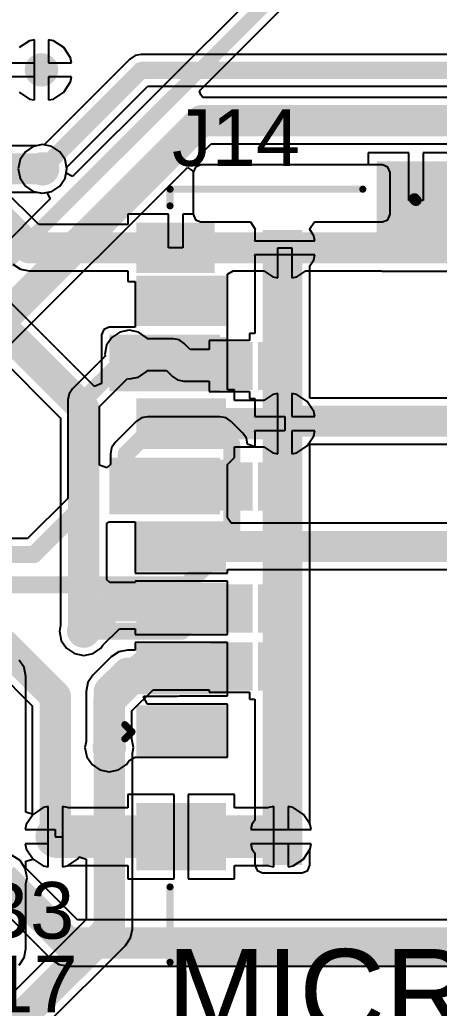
# Model space of a CAD drawing. Header units: millimetres. Extents: x -0.26 to 4.68, y -0.29 to 2.93.
# Drawn here: x 3.864 to 4.159, y 0.491 to 1.188 of the extents above; entities that cross this region are included whole.
import ezdxf

# ---------------------------------------------------------------- set-up
doc = ezdxf.new("R2010")
doc.units = ezdxf.units.MM
doc.header["$MEASUREMENT"] = 0
for name, color, linetype in [('BottomLayer', 5, 'Continuous'), ('BottomPaste', 16, 'Continuous'), ('BottomSolder', 6, 'Continuous'), ('TopLayer', 1, 'Continuous'), ('TopOverlay', 2, 'Continuous'), ('TopPaste', 8, 'Continuous'), ('TopSolder', 216, 'Continuous'), ('ViaHoleLayer', 16, 'Continuous')]:
    doc.layers.add(name, color=color, linetype=linetype)
doc.styles.add('Arial', font='', dxfattribs={"height": 0.2})
doc.styles.get('Arial').set_extended_font_data('Arial')

# ---------------------------------------------------------------- blocks, each defined once
blk = doc.blocks.new('DM3BT_DSF_PEJS_102')
at = {"layer": 'TopLayer'}
for points in [[(-0.20669, 0.32087), (-0.16732, 0.32087), (-0.16732, 0.26575), (-0.20669, 0.26575)], [(-0.12598, 0.26575), (-0.12598, 0.32087), (-0.09843, 0.32087), (-0.09843, 0.26575)], [(-0.08268, 0.26575), (-0.08268, 0.32087), (-0.05512, 0.32087), (-0.05512, 0.26575)], [(-0.03937, 0.26575), (-0.03937, 0.32087), (-0.01181, 0.32087), (-0.01181, 0.26575)], [(0.00394, 0.26575), (0.00394, 0.32087), (0.0315, 0.32087), (0.0315, 0.26575)], [(0.04724, 0.26575), (0.04724, 0.32087), (0.0748, 0.32087), (0.0748, 0.26575)], [(0.09055, 0.26575), (0.09055, 0.32087), (0.11811, 0.32087), (0.11811, 0.26575)], [(0.13386, 0.26575), (0.13386, 0.32087), (0.16142, 0.32087), (0.16142, 0.26575)], [(0.17717, 0.26575), (0.17717, 0.32087), (0.20472, 0.32087), (0.20472, 0.26575)], [(0.21457, 0.27362), (0.21457, 0.32087), (0.24213, 0.32087), (0.24213, 0.27362)], [(0.23819, 0.15157), (0.28543, 0.15157), (0.28543, 0.10433), (0.23819, 0.10433)], [(0.23819, -0.10039), (0.28543, -0.10039), (0.28543, -0.13189), (0.23819, -0.13189)], [(0.23819, -0.19488), (0.28543, -0.19488), (0.28543, -0.32087), (0.23819, -0.32087)], [(-0.29134, -0.25984), (-0.23228, -0.25984), (-0.23228, -0.33465), (-0.29134, -0.33465)]]:
    blk.add_hatch(color=1, dxfattribs=at).paths.add_polyline_path(points)
at = {"layer": 'TopPaste'}
for points in [[(-0.20669, 0.32087), (-0.16732, 0.32087), (-0.16732, 0.26575), (-0.20669, 0.26575)], [(-0.12598, 0.26575), (-0.12598, 0.32087), (-0.09843, 0.32087), (-0.09843, 0.26575)], [(-0.08268, 0.26575), (-0.08268, 0.32087), (-0.05512, 0.32087), (-0.05512, 0.26575)], [(-0.03937, 0.26575), (-0.03937, 0.32087), (-0.01181, 0.32087), (-0.01181, 0.26575)], [(0.00394, 0.26575), (0.00394, 0.32087), (0.0315, 0.32087), (0.0315, 0.26575)], [(0.04724, 0.26575), (0.04724, 0.32087), (0.0748, 0.32087), (0.0748, 0.26575)], [(0.09055, 0.26575), (0.09055, 0.32087), (0.11811, 0.32087), (0.11811, 0.26575)], [(0.13386, 0.26575), (0.13386, 0.32087), (0.16142, 0.32087), (0.16142, 0.26575)], [(0.17717, 0.26575), (0.17717, 0.32087), (0.20472, 0.32087), (0.20472, 0.26575)], [(0.21457, 0.27362), (0.21457, 0.32087), (0.24213, 0.32087), (0.24213, 0.27362)], [(0.23819, 0.15157), (0.28543, 0.15157), (0.28543, 0.10433), (0.23819, 0.10433)], [(0.23819, -0.10039), (0.28543, -0.10039), (0.28543, -0.13189), (0.23819, -0.13189)], [(0.23819, -0.19488), (0.28543, -0.19488), (0.28543, -0.32087), (0.23819, -0.32087)]]:
    blk.add_hatch(color=8, dxfattribs=at).paths.add_polyline_path(points)
at = {"layer": 'TopSolder'}
for points in [[(-0.21069, 0.32487), (-0.16332, 0.32487), (-0.16332, 0.26175), (-0.21069, 0.26175)], [(-0.12998, 0.26175), (-0.12998, 0.32487), (-0.09443, 0.32487), (-0.09443, 0.26175)], [(-0.08668, 0.26175), (-0.08668, 0.32487), (-0.05112, 0.32487), (-0.05112, 0.26175)], [(-0.04337, 0.26175), (-0.04337, 0.32487), (-0.00781, 0.32487), (-0.00781, 0.26175)], [(-0.00006, 0.26175), (-0.00006, 0.32487), (0.0355, 0.32487), (0.0355, 0.26175)], [(0.04324, 0.26175), (0.04324, 0.32487), (0.0788, 0.32487), (0.0788, 0.26175)], [(0.08655, 0.26175), (0.08655, 0.32487), (0.12211, 0.32487), (0.12211, 0.26175)], [(0.12986, 0.26175), (0.12986, 0.32487), (0.16542, 0.32487), (0.16542, 0.26175)], [(0.17317, 0.26175), (0.17317, 0.32487), (0.20872, 0.32487), (0.20872, 0.26175)], [(0.21057, 0.26962), (0.21057, 0.32487), (0.24613, 0.32487), (0.24613, 0.26962)], [(0.23419, 0.15557), (0.28943, 0.15557), (0.28943, 0.10033), (0.23419, 0.10033)], [(0.23419, -0.09639), (0.28943, -0.09639), (0.28943, -0.13589), (0.23419, -0.13589)], [(0.23419, -0.19088), (0.28943, -0.19088), (0.28943, -0.32487), (0.23419, -0.32487)], [(-0.29134, -0.25984), (-0.23228, -0.25984), (-0.23228, -0.33465), (-0.29134, -0.33465)]]:
    blk.add_hatch(color=216, dxfattribs=at).paths.add_polyline_path(points)
at = {"layer": 'TopLayer'}
for p, q in [((-0.29134, -0.33465), (-0.29134, -0.25984)), ((-0.29134, -0.25984), (-0.23228, -0.25984)), ((-0.23228, -0.25984), (-0.23228, -0.30906)), ((-0.23228, -0.30906), (-0.22638, -0.31496)), ((-0.22638, -0.31496), (-0.2126, -0.31496)), ((-0.2126, -0.31496), (-0.2126, -0.33465)), ((-0.2126, -0.33465), (-0.29134, -0.33465))]:
    blk.add_line(p, q, dxfattribs=at)
at = {"layer": 'TopOverlay', "const_width": 0.005}
for points in [[(-0.118, 0.333), (-0.108, 0.333)], [(-0.118, 0.333), (-0.113, 0.328)], [(-0.108, 0.333), (-0.113, 0.328)], [(-0.27559, 0.30118), (-0.27559, -0.24409)], [(-0.27559, 0.30118), (-0.22244, 0.30118)], [(0.25787, 0.30118), (0.26969, 0.30118)], [(0.26969, 0.30118), (0.26969, 0.16535)], [(0.26969, 0.09055), (0.26969, -0.08661)], [(0.26969, -0.14567), (0.26969, -0.18307)], [(-0.20079, -0.33071), (0.22638, -0.33071)]]:
    blk.add_lwpolyline(points, dxfattribs=at)
at = {"layer": 'TopOverlay', "const_width": 0.0025}
for points in [[(-0.11925, 0.333, 1), (-0.11675, 0.333, 1)], [(-0.11925, 0.333, 1), (-0.11675, 0.333, 1)], [(-0.10925, 0.333, 1), (-0.10675, 0.333, 1)], [(-0.10925, 0.333, 1), (-0.10675, 0.333, 1)], [(-0.11425, 0.328, 1), (-0.11175, 0.328, 1)], [(-0.11425, 0.328, 1), (-0.11175, 0.328, 1)], [(-0.27684, 0.30118, 1), (-0.27434, 0.30118, 1)], [(-0.27684, 0.30118, 1), (-0.27434, 0.30118, 1)], [(-0.22369, 0.30118, 1), (-0.22119, 0.30118, 1)], [(0.25662, 0.30118, 1), (0.25912, 0.30118, 1)], [(0.26844, 0.30118, 1), (0.27094, 0.30118, 1)], [(0.26844, 0.30118, 1), (0.27094, 0.30118, 1)], [(0.26844, 0.16535, 1), (0.27094, 0.16535, 1)], [(0.26844, 0.09055, 1), (0.27094, 0.09055, 1)], [(0.26844, -0.08661, 1), (0.27094, -0.08661, 1)], [(0.26844, -0.14567, 1), (0.27094, -0.14567, 1)], [(0.26844, -0.18307, 1), (0.27094, -0.18307, 1)], [(-0.27684, -0.24409, 1), (-0.27434, -0.24409, 1)], [(-0.20204, -0.33071, 1), (-0.19954, -0.33071, 1)], [(0.22513, -0.33071, 1), (0.22763, -0.33071, 1)]]:
    blk.add_lwpolyline(points, format="xyb", close=True, dxfattribs=at)
blk = doc.blocks.new('DFN1006_2L__B_123')
at = {"layer": 'BottomLayer'}
for points in [[(-0.02756, 0.01299), (-0.00591, 0.01299), (-0.00591, -0.01299), (-0.02756, -0.01299)], [(0.00591, 0.01299), (0.02756, 0.01299), (0.02756, -0.01299), (0.00591, -0.01299)]]:
    blk.add_hatch(color=5, dxfattribs=at).paths.add_polyline_path(points)
at = {"layer": 'BottomPaste'}
for points in [[(-0.02756, 0.01299), (-0.00591, 0.01299), (-0.00591, -0.01299), (-0.02756, -0.01299)], [(0.00591, 0.01299), (0.02756, 0.01299), (0.02756, -0.01299), (0.00591, -0.01299)]]:
    blk.add_hatch(color=16, dxfattribs=at).paths.add_polyline_path(points)
at = {"layer": 'BottomSolder'}
for points in [[(-0.03156, 0.01699), (-0.00191, 0.01699), (-0.00191, -0.01699), (-0.03156, -0.01699)], [(0.00191, 0.01699), (0.03156, 0.01699), (0.03156, -0.01699), (0.00191, -0.01699)]]:
    blk.add_hatch(color=6, dxfattribs=at).paths.add_polyline_path(points)
blk = doc.blocks.new('DFN1006_2L__B_124')
at = {"layer": 'BottomLayer'}
for points in [[(-0.02756, 0.01299), (-0.00591, 0.01299), (-0.00591, -0.01299), (-0.02756, -0.01299)], [(0.00591, 0.01299), (0.02756, 0.01299), (0.02756, -0.01299), (0.00591, -0.01299)]]:
    blk.add_hatch(color=5, dxfattribs=at).paths.add_polyline_path(points)
at = {"layer": 'BottomPaste'}
for points in [[(-0.02756, 0.01299), (-0.00591, 0.01299), (-0.00591, -0.01299), (-0.02756, -0.01299)], [(0.00591, 0.01299), (0.02756, 0.01299), (0.02756, -0.01299), (0.00591, -0.01299)]]:
    blk.add_hatch(color=16, dxfattribs=at).paths.add_polyline_path(points)
at = {"layer": 'BottomSolder'}
for points in [[(-0.03156, 0.01699), (-0.00191, 0.01699), (-0.00191, -0.01699), (-0.03156, -0.01699)], [(0.00191, 0.01699), (0.03156, 0.01699), (0.03156, -0.01699), (0.00191, -0.01699)]]:
    blk.add_hatch(color=6, dxfattribs=at).paths.add_polyline_path(points)
blk = doc.blocks.new('DFN1006_2L__B_125')
at = {"layer": 'BottomLayer'}
for points in [[(-0.02756, 0.01299), (-0.00591, 0.01299), (-0.00591, -0.01299), (-0.02756, -0.01299)], [(0.00591, 0.01299), (0.02756, 0.01299), (0.02756, -0.01299), (0.00591, -0.01299)]]:
    blk.add_hatch(color=5, dxfattribs=at).paths.add_polyline_path(points)
at = {"layer": 'BottomPaste'}
for points in [[(-0.02756, 0.01299), (-0.00591, 0.01299), (-0.00591, -0.01299), (-0.02756, -0.01299)], [(0.00591, 0.01299), (0.02756, 0.01299), (0.02756, -0.01299), (0.00591, -0.01299)]]:
    blk.add_hatch(color=16, dxfattribs=at).paths.add_polyline_path(points)
at = {"layer": 'BottomSolder'}
for points in [[(-0.03156, 0.01699), (-0.00191, 0.01699), (-0.00191, -0.01699), (-0.03156, -0.01699)], [(0.00191, 0.01699), (0.03156, 0.01699), (0.03156, -0.01699), (0.00191, -0.01699)]]:
    blk.add_hatch(color=6, dxfattribs=at).paths.add_polyline_path(points)
blk = doc.blocks.new('DFN1006_2L__B_126')
at = {"layer": 'BottomLayer'}
for points in [[(-0.02756, 0.01299), (-0.00591, 0.01299), (-0.00591, -0.01299), (-0.02756, -0.01299)], [(0.00591, 0.01299), (0.02756, 0.01299), (0.02756, -0.01299), (0.00591, -0.01299)]]:
    blk.add_hatch(color=5, dxfattribs=at).paths.add_polyline_path(points)
at = {"layer": 'BottomPaste'}
for points in [[(-0.02756, 0.01299), (-0.00591, 0.01299), (-0.00591, -0.01299), (-0.02756, -0.01299)], [(0.00591, 0.01299), (0.02756, 0.01299), (0.02756, -0.01299), (0.00591, -0.01299)]]:
    blk.add_hatch(color=16, dxfattribs=at).paths.add_polyline_path(points)
at = {"layer": 'BottomSolder'}
for points in [[(-0.03156, 0.01699), (-0.00191, 0.01699), (-0.00191, -0.01699), (-0.03156, -0.01699)], [(0.00191, 0.01699), (0.03156, 0.01699), (0.03156, -0.01699), (0.00191, -0.01699)]]:
    blk.add_hatch(color=6, dxfattribs=at).paths.add_polyline_path(points)

msp = doc.modelspace()

# ---------------------------------------------------------------- hatches: boundary and pattern name
at = {"layer": 'BottomLayer'}
h = msp.add_hatch(color=5, dxfattribs=at)
edge = h.paths.add_edge_path()
edge.add_arc((3.87905, 1.15277), 0.01181, 0, 360)
h = msp.add_hatch(color=5, dxfattribs=at)
edge = h.paths.add_edge_path()
edge.add_arc((3.87982, 1.08295), 0.01181, 0, 360)
msp.add_hatch(color=5, dxfattribs=at).paths.add_polyline_path([(4.03482, 0.59195), (4.06282, 0.59195), (4.06282, 1.03995), (4.03482, 1.03995)])
h = msp.add_hatch(color=5, dxfattribs=at)
edge = h.paths.add_edge_path()
edge.add_arc((4.05049, 1.0273), 0.01181, 0, 360)
h = msp.add_hatch(color=5, dxfattribs=at)
edge = h.paths.add_edge_path()
edge.add_arc((3.94082, 0.95195), 0.01181, 0, 360)
h = msp.add_hatch(color=5, dxfattribs=at)
edge = h.paths.add_edge_path()
edge.add_arc((4.05049, 0.90328), 0.01181, 0, 360)
h = msp.add_hatch(color=5, dxfattribs=at)
edge = h.paths.add_edge_path()
edge.add_arc((3.93882, 0.86095), 0.01181, 0, 360)
h = msp.add_hatch(color=5, dxfattribs=at)
edge = h.paths.add_edge_path()
edge.add_arc((3.90882, 0.75695), 0.01181, 0, 360)
h = msp.add_hatch(color=5, dxfattribs=at)
edge = h.paths.add_edge_path()
edge.add_arc((3.92682, 0.67495), 0.01181, 0, 360)
h = msp.add_hatch(color=5, dxfattribs=at)
edge = h.paths.add_edge_path()
edge.add_arc((3.88882, 0.61194), 0.01181, 0, 360)
h = msp.add_hatch(color=5, dxfattribs=at)
edge = h.paths.add_edge_path()
edge.add_arc((4.04783, 0.61194), 0.01181, 0, 360)
at = {"layer": 'BottomSolder'}
h = msp.add_hatch(color=6, dxfattribs=at)
edge = h.paths.add_edge_path()
edge.add_arc((3.87905, 1.15277), 0.00591, 0, 360)
h = msp.add_hatch(color=6, dxfattribs=at)
edge = h.paths.add_edge_path()
edge.add_arc((3.87982, 1.08295), 0.00591, 0, 360)
h = msp.add_hatch(color=6, dxfattribs=at)
edge = h.paths.add_edge_path()
edge.add_arc((4.05049, 1.0273), 0.00591, 0, 360)
h = msp.add_hatch(color=6, dxfattribs=at)
edge = h.paths.add_edge_path()
edge.add_arc((3.94082, 0.95195), 0.00591, 0, 360)
h = msp.add_hatch(color=6, dxfattribs=at)
edge = h.paths.add_edge_path()
edge.add_arc((4.05049, 0.90328), 0.00591, 0, 360)
h = msp.add_hatch(color=6, dxfattribs=at)
edge = h.paths.add_edge_path()
edge.add_arc((3.93882, 0.86095), 0.00591, 0, 360)
h = msp.add_hatch(color=6, dxfattribs=at)
edge = h.paths.add_edge_path()
edge.add_arc((3.90882, 0.75695), 0.00591, 0, 360)
h = msp.add_hatch(color=6, dxfattribs=at)
edge = h.paths.add_edge_path()
edge.add_arc((3.92682, 0.67495), 0.00591, 0, 360)
h = msp.add_hatch(color=6, dxfattribs=at)
edge = h.paths.add_edge_path()
edge.add_arc((3.88882, 0.61194), 0.00591, 0, 360)
h = msp.add_hatch(color=6, dxfattribs=at)
edge = h.paths.add_edge_path()
edge.add_arc((4.04783, 0.61194), 0.00591, 0, 360)
at = {"layer": 'TopLayer'}
h = msp.add_hatch(color=1, dxfattribs=at)
edge = h.paths.add_edge_path()
edge.add_arc((3.87905, 1.15277), 0.01181, 0, 360)
h = msp.add_hatch(color=1, dxfattribs=at)
edge = h.paths.add_edge_path()
edge.add_arc((3.87982, 1.08295), 0.01181, 0, 360)
h = msp.add_hatch(color=1, dxfattribs=at)
edge = h.paths.add_edge_path()
edge.add_arc((4.05049, 1.0273), 0.01181, 0, 360)
for points in [[(4.11882, 1.0163), (4.16682, 1.0163), (4.16682, 1.04195), (4.11882, 1.04195)], [(3.92682, 0.92595), (4.00482, 0.92595), (4.00482, 0.96595), (3.92682, 0.96595)], [(3.92682, 0.83933), (4.00482, 0.83933), (4.00482, 0.87933), (3.92682, 0.87933)]]:
    msp.add_hatch(color=1, dxfattribs=at).paths.add_polyline_path(points)
h = msp.add_hatch(color=1, dxfattribs=at)
edge = h.paths.add_edge_path()
edge.add_arc((3.94082, 0.95195), 0.01181, 0, 360)
h = msp.add_hatch(color=1, dxfattribs=at)
edge = h.paths.add_edge_path()
edge.add_arc((4.05049, 0.90328), 0.01181, 0, 360)
h = msp.add_hatch(color=1, dxfattribs=at)
edge = h.paths.add_edge_path()
edge.add_arc((3.93882, 0.86095), 0.01181, 0, 360)
h = msp.add_hatch(color=1, dxfattribs=at)
edge = h.paths.add_edge_path()
edge.add_arc((3.90882, 0.75695), 0.01181, 0, 360)
h = msp.add_hatch(color=1, dxfattribs=at)
edge = h.paths.add_edge_path()
edge.add_arc((3.92682, 0.67495), 0.01181, 0, 360)
h = msp.add_hatch(color=1, dxfattribs=at)
edge = h.paths.add_edge_path()
edge.add_arc((3.88882, 0.61194), 0.01181, 0, 360)
h = msp.add_hatch(color=1, dxfattribs=at)
edge = h.paths.add_edge_path()
edge.add_arc((4.04783, 0.61194), 0.01181, 0, 360)
at = {"layer": 'TopSolder'}
h = msp.add_hatch(color=216, dxfattribs=at)
edge = h.paths.add_edge_path()
edge.add_arc((3.87905, 1.15277), 0.00591, 0, 360)
h = msp.add_hatch(color=216, dxfattribs=at)
edge = h.paths.add_edge_path()
edge.add_arc((3.87982, 1.08295), 0.00591, 0, 360)
h = msp.add_hatch(color=216, dxfattribs=at)
edge = h.paths.add_edge_path()
edge.add_arc((4.05049, 1.0273), 0.00591, 0, 360)
h = msp.add_hatch(color=216, dxfattribs=at)
edge = h.paths.add_edge_path()
edge.add_arc((3.94082, 0.95195), 0.00591, 0, 360)
h = msp.add_hatch(color=216, dxfattribs=at)
edge = h.paths.add_edge_path()
edge.add_arc((4.05049, 0.90328), 0.00591, 0, 360)
h = msp.add_hatch(color=216, dxfattribs=at)
edge = h.paths.add_edge_path()
edge.add_arc((3.93882, 0.86095), 0.00591, 0, 360)
h = msp.add_hatch(color=216, dxfattribs=at)
edge = h.paths.add_edge_path()
edge.add_arc((3.90882, 0.75695), 0.00591, 0, 360)
h = msp.add_hatch(color=216, dxfattribs=at)
edge = h.paths.add_edge_path()
edge.add_arc((3.92682, 0.67495), 0.00591, 0, 360)
h = msp.add_hatch(color=216, dxfattribs=at)
edge = h.paths.add_edge_path()
edge.add_arc((3.88882, 0.61194), 0.00591, 0, 360)
h = msp.add_hatch(color=216, dxfattribs=at)
edge = h.paths.add_edge_path()
edge.add_arc((4.04783, 0.61194), 0.00591, 0, 360)
at = {"layer": 'ViaHoleLayer'}
h = msp.add_hatch(color=16, dxfattribs=at)
edge = h.paths.add_edge_path()
edge.add_arc((3.87905, 1.15277), 0.00591, 0, 360)
h = msp.add_hatch(color=16, dxfattribs=at)
edge = h.paths.add_edge_path()
edge.add_arc((3.87982, 1.08295), 0.00591, 0, 360)
h = msp.add_hatch(color=16, dxfattribs=at)
edge = h.paths.add_edge_path()
edge.add_arc((4.05049, 1.0273), 0.00591, 0, 360)
h = msp.add_hatch(color=16, dxfattribs=at)
edge = h.paths.add_edge_path()
edge.add_arc((3.94082, 0.95195), 0.00591, 0, 360)
h = msp.add_hatch(color=16, dxfattribs=at)
edge = h.paths.add_edge_path()
edge.add_arc((4.05049, 0.90328), 0.00591, 0, 360)
h = msp.add_hatch(color=16, dxfattribs=at)
edge = h.paths.add_edge_path()
edge.add_arc((3.93882, 0.86095), 0.00591, 0, 360)
h = msp.add_hatch(color=16, dxfattribs=at)
edge = h.paths.add_edge_path()
edge.add_arc((3.90882, 0.75695), 0.00591, 0, 360)
h = msp.add_hatch(color=16, dxfattribs=at)
edge = h.paths.add_edge_path()
edge.add_arc((3.92682, 0.67495), 0.00591, 0, 360)
h = msp.add_hatch(color=16, dxfattribs=at)
edge = h.paths.add_edge_path()
edge.add_arc((3.88882, 0.61194), 0.00591, 0, 360)
h = msp.add_hatch(color=16, dxfattribs=at)
edge = h.paths.add_edge_path()
edge.add_arc((4.04783, 0.61194), 0.00591, 0, 360)

# ---------------------------------------------------------------- linework, layer by layer
at = {"layer": 'BottomLayer'}
for p, q in [((4.55563, 1.73217), (3.90098, 1.07753)), ((3.99036, 1.13807), (4.5622, 1.70991)), ((3.87054, 1.17332), (3.86333, 1.1685)), ((3.87405, 1.17401), (3.87054, 1.17332)), ((3.87405, 1.15777), (3.87405, 1.17401)), ((3.88756, 1.17332), (3.88405, 1.17401)), ((3.88405, 1.17401), (3.88405, 1.15777)), ((3.89478, 1.1685), (3.88756, 1.17332)), ((3.8996, 1.16128), (3.89478, 1.1685)), ((3.85781, 1.15777), (3.87405, 1.15777)), ((3.88405, 1.15777), (3.9003, 1.15777)), ((3.9003, 1.15777), (3.8996, 1.16128)), ((3.87405, 1.14777), (3.85781, 1.14777)), ((3.87405, 1.13153), (3.87405, 1.14777)), ((3.9003, 1.14777), (3.88405, 1.14777)), ((3.88405, 1.14777), (3.88405, 1.13153)), ((3.89478, 1.13705), (3.8996, 1.14426)), ((3.8996, 1.14426), (3.9003, 1.14777)), ((3.86333, 1.13705), (3.87054, 1.13223)), ((3.88756, 1.13223), (3.89478, 1.13705)), ((3.99124, 1.13518), (3.99036, 1.13807)), ((3.87054, 1.13223), (3.87405, 1.13153)), ((3.88405, 1.13153), (3.88756, 1.13223)), ((3.99263, 1.13326), (3.99124, 1.13518)), ((4.30367, 1.13326), (3.99263, 1.13326)), ((3.87567, 1.09926), (3.42836, 1.09926)), ((3.87982, 1.10009), (3.87567, 1.09926)), ((3.88638, 1.09878), (3.87982, 1.10009)), ((3.89194, 1.09507), (3.88638, 1.09878)), ((3.89566, 1.08951), (3.89194, 1.09507)), ((3.98774, 1.0898), (3.99858, 1.10064)), ((3.99858, 1.10064), (4.30367, 1.10064)), ((3.89696, 1.08295), (3.89566, 1.08951)), ((3.99057, 1.08556), (3.98774, 1.0898)), ((3.85332, 0.95537), (3.98194, 1.084)), ((3.89637, 1.07999), (3.89696, 1.08295)), ((3.98194, 1.084), (3.98618, 1.08117)), ((3.98618, 1.08117), (3.98588, 1.08044)), ((3.9913, 1.08586), (3.99057, 1.08556)), ((4.11925, 1.08586), (3.9913, 1.08586)), ((4.12307, 1.08427), (4.11925, 1.08586)), ((4.12466, 1.08044), (4.12307, 1.08427)), ((3.90098, 1.07753), (3.89637, 1.07999)), ((3.98588, 1.08044), (3.98588, 1.05092)), ((4.12466, 1.05092), (4.12466, 1.08044)), ((3.38098, 1.06664), (3.87567, 1.06664)), ((3.87567, 1.06664), (3.87982, 1.06581)), ((3.88524, 1.06179), (3.8026, 0.97914)), ((3.87982, 1.06581), (3.88278, 1.0664)), ((3.88278, 1.0664), (3.88524, 1.06179)), ((3.98588, 1.05092), (3.98747, 1.04709)), ((3.98747, 1.04709), (3.9913, 1.04551)), ((4.11925, 1.04551), (4.12307, 1.04709)), ((4.12307, 1.04709), (4.12466, 1.05092)), ((3.9913, 1.04551), (4.0263, 1.04551)), ((4.0263, 1.04551), (4.02964, 1.04051)), ((4.02964, 1.04051), (4.02941, 1.03995)), ((4.02941, 1.03995), (4.02941, 1.03311)), ((4.068, 1.04051), (4.07134, 1.04551)), ((4.06818, 1.04008), (4.068, 1.04051)), ((4.07104, 1.03581), (4.06818, 1.04008)), ((4.07134, 1.04551), (4.11925, 1.04551)), ((4.02941, 1.03311), (4.02925, 1.0323)), ((4.02925, 1.0323), (4.07174, 1.0323)), ((4.07174, 1.0323), (4.07104, 1.03581)), ((4.07174, 1.0223), (4.02925, 1.0223)), ((4.02925, 1.0223), (4.02941, 1.02148)), ((4.02941, 1.02148), (4.02941, 0.96694)), ((4.06823, 1.01459), (4.07104, 1.01878)), ((4.07104, 1.01878), (4.07174, 1.0223)), ((4.06823, 0.92131), (4.06823, 1.01459)), ((3.94082, 0.96909), (3.93426, 0.96778)), ((3.94738, 0.96778), (3.94082, 0.96909)), ((3.9287, 0.96407), (3.92499, 0.95851)), ((3.93426, 0.96778), (3.9287, 0.96407)), ((3.95294, 0.96407), (3.94738, 0.96778)), ((3.95355, 0.96316), (3.95294, 0.96407)), ((3.97178, 0.96316), (3.95355, 0.96316)), ((3.97607, 0.96231), (3.97178, 0.96316)), ((3.97178, 0.96316), (3.97178, 0.96316)), ((3.97971, 0.95988), (3.97607, 0.96231)), ((4.02941, 0.96694), (4.02573, 0.96694)), ((4.02573, 0.96694), (4.02573, 0.96194)), ((3.92499, 0.95851), (3.92368, 0.95195)), ((3.98392, 0.95566), (3.97971, 0.95988)), ((3.99726, 0.95566), (3.98392, 0.95566)), ((4.02573, 0.96194), (3.99726, 0.96194)), ((3.99726, 0.96194), (3.99726, 0.95566)), ((3.92389, 0.95088), (3.90089, 0.92788)), ((3.92368, 0.95195), (3.92389, 0.95088)), ((3.92004, 0.9153), (3.93976, 0.93502)), ((3.93976, 0.93502), (3.94082, 0.93481)), ((3.94082, 0.93481), (3.94738, 0.93611)), ((3.94738, 0.93611), (3.95294, 0.93983)), ((3.95294, 0.93983), (3.95355, 0.94073)), ((3.95355, 0.94073), (3.96713, 0.94073)), ((3.96713, 0.94073), (3.97135, 0.93652)), ((3.97135, 0.93652), (3.97498, 0.93409)), ((3.90089, 0.92788), (3.89846, 0.92424)), ((3.97498, 0.93409), (3.97928, 0.93323)), ((3.97928, 0.93323), (3.97928, 0.93323)), ((3.97928, 0.93323), (3.99726, 0.93323)), ((3.99726, 0.93323), (3.99726, 0.92596)), ((3.89846, 0.92424), (3.89761, 0.91995)), ((3.99726, 0.92596), (4.02573, 0.92596)), ((4.02573, 0.92596), (4.02573, 0.92096)), ((4.02573, 0.92096), (4.02941, 0.92096)), ((4.02941, 0.92096), (4.02941, 0.9091)), ((4.39512, 0.92131), (4.06823, 0.92131)), ((3.89761, 0.91995), (3.89761, 0.91995)), ((3.89761, 0.91995), (3.89761, 0.85059)), ((3.92004, 0.87397), (3.92004, 0.9153)), ((3.94953, 0.90731), (3.94589, 0.90488)), ((3.95382, 0.90816), (3.94953, 0.90731)), ((4.00482, 0.90816), (3.95382, 0.90816)), ((3.95382, 0.90816), (3.95382, 0.90816)), ((4.00911, 0.90731), (4.00482, 0.90816)), ((4.00482, 0.90816), (4.00482, 0.90816)), ((4.01275, 0.90488), (4.00911, 0.90731)), ((4.02941, 0.9091), (4.02925, 0.90828)), ((4.02925, 0.90828), (4.05049, 0.90828)), ((4.05049, 0.90828), (4.05049, 0.89828)), ((3.94589, 0.90488), (3.93089, 0.88988)), ((4.02102, 0.89661), (4.01275, 0.90488)), ((4.02345, 0.89297), (4.02102, 0.89661)), ((4.02431, 0.88868), (4.02345, 0.89297)), ((4.05049, 0.89828), (4.02925, 0.89828)), ((4.02925, 0.89828), (4.02941, 0.89746)), ((4.02941, 0.89746), (4.02941, 0.88681)), ((3.92846, 0.88624), (3.92761, 0.88195)), ((3.93089, 0.88988), (3.92846, 0.88624)), ((4.02931, 0.8868), (4.02431, 0.88868)), ((4.02431, 0.88868), (4.02431, 0.88868)), ((4.02941, 0.88681), (4.02931, 0.8868)), ((4.06823, 0.62066), (4.06823, 0.88869)), ((4.06823, 0.88869), (4.40187, 0.88869)), ((3.92761, 0.88195), (3.92761, 0.88195)), ((3.92761, 0.88195), (3.92761, 0.87445)), ((3.92504, 0.87215), (3.92004, 0.87397)), ((3.92761, 0.87445), (3.92504, 0.87215)), ((3.89761, 0.85059), (3.86918, 0.82216)), ((3.86918, 0.82216), (3.79634, 0.82216)), ((3.83997, 0.73673), (3.87251, 0.70419)), ((3.94283, 0.70076), (3.95771, 0.71564)), ((3.95771, 0.71564), (3.99726, 0.71564)), ((3.99726, 0.71564), (3.99726, 0.71396)), ((3.99726, 0.71396), (4.02573, 0.71396)), ((4.02573, 0.71396), (4.02573, 0.70896)), ((3.87251, 0.70419), (3.87251, 0.62678)), ((4.02573, 0.70896), (4.02941, 0.70896)), ((4.02941, 0.70896), (4.02941, 0.62363)), ((3.94283, 0.68067), (3.94283, 0.70076)), ((3.94396, 0.67495), (3.94283, 0.68067)), ((3.94314, 0.67079), (3.94396, 0.67495)), ((3.94314, 0.54682), (3.94314, 0.67079)), ((3.87251, 0.62678), (3.86828, 0.62045)), ((4.02941, 0.62363), (4.02728, 0.62045)), ((4.06838, 0.62045), (4.06823, 0.62066)), ((3.86828, 0.62045), (3.86758, 0.61694)), ((3.86758, 0.61694), (3.88882, 0.61694)), ((3.88882, 0.61694), (3.88882, 0.61194)), ((4.02728, 0.62045), (4.02659, 0.61694)), ((4.02659, 0.61694), (4.06907, 0.61694)), ((4.06907, 0.61694), (4.06838, 0.62045)), ((3.88382, 0.60694), (3.86758, 0.60694)), ((3.86758, 0.60694), (3.86828, 0.60343)), ((3.88382, 0.5907), (3.88382, 0.60694)), ((3.88882, 0.61194), (3.89382, 0.61194)), ((3.89382, 0.61194), (3.89382, 0.5907)), ((4.06907, 0.60694), (4.02659, 0.60694)), ((4.02659, 0.60694), (4.02728, 0.60343)), ((4.06838, 0.60343), (4.06907, 0.60694)), ((3.86828, 0.60343), (3.8731, 0.59622)), ((4.02728, 0.60343), (4.02941, 0.60025)), ((4.02941, 0.60025), (4.02941, 0.59195)), ((4.06823, 0.60322), (4.06838, 0.60343)), ((4.06823, 0.59195), (4.06823, 0.60322)), ((3.86394, 0.59507), (3.85838, 0.59878)), ((3.86766, 0.58951), (3.86394, 0.59507)), ((3.8731, 0.59622), (3.88031, 0.5914)), ((3.89733, 0.5914), (3.90455, 0.59622)), ((3.90455, 0.59622), (3.90551, 0.59766)), ((3.90551, 0.59766), (3.91051, 0.59614)), ((3.91051, 0.59614), (3.91051, 0.55358)), ((3.86896, 0.58295), (3.86766, 0.58951)), ((3.88031, 0.5914), (3.88382, 0.5907)), ((3.89382, 0.5907), (3.89733, 0.5914)), ((4.02941, 0.59195), (4.031, 0.58812)), ((4.031, 0.58812), (4.03482, 0.58654)), ((4.03482, 0.58654), (4.06282, 0.58654)), ((4.06282, 0.58654), (4.06665, 0.58812)), ((4.06665, 0.58812), (4.06823, 0.59195)), ((3.86814, 0.57879), (3.86896, 0.58295)), ((3.86814, 0.53295), (3.86814, 0.57879)), ((3.91051, 0.55358), (3.80519, 0.44826)), ((3.94189, 0.54058), (3.94314, 0.54682)), ((3.93836, 0.53529), (3.94189, 0.54058)), ((3.86689, 0.52671), (3.86814, 0.53295)), ((3.88083, 0.47776), (3.93836, 0.53529)), ((3.86336, 0.52141), (3.86689, 0.52671))]:
    msp.add_line(p, q, dxfattribs=at)
for points, const_width in [([(3.80682, 0.96895), (4.56582, 1.72795)], 0.01), ([(3.837, 0.96213), (3.99182, 1.11695)], 0.022), ([(3.99182, 1.11695), (4.30782, 1.11695)], 0.022), ([(3.37682, 1.08295), (3.87982, 1.08295)], 0.022), ([(3.87982, 1.08295), (3.88057, 1.08295)], 0.022), ([(3.90882, 0.91995), (3.94082, 0.95195)], 0.012), ([(3.94082, 0.95195), (3.97178, 0.95195)], 0.012), ([(3.97178, 0.95195), (3.97928, 0.94445)], 0.012), ([(3.97928, 0.94445), (4.01259, 0.94445)], 0.012), ([(4.01259, 0.94445), (4.01309, 0.94395)], 0.012), ([(4.04655, 0.94213), (4.04655, 0.94395)], 0.022), ([(4.04655, 0.94213), (4.04673, 0.94196)], 0.022), ([(4.04673, 0.94196), (4.04855, 0.94196)], 0.022), ([(3.90882, 0.84595), (3.90882, 0.91995)], 0.012), ([(4.05049, 0.90367), (4.05182, 0.905)], 0.022), ([(4.05049, 0.90328), (4.05049, 0.90367)], 0.022), ([(4.05182, 0.905), (4.40187, 0.905)], 0.022), ([(3.93882, 0.88195), (3.95382, 0.89695)], 0.012), ([(3.95382, 0.89695), (4.00482, 0.89695)], 0.012), ([(4.00482, 0.89695), (4.01309, 0.88868)], 0.012), ([(4.01309, 0.85895), (4.01309, 0.88868)], 0.012), ([(3.93882, 0.86095), (3.93882, 0.88195)], 0.012), ([(4.01309, 0.82122), (4.01309, 0.85895)], 0.012), ([(3.87382, 0.81095), (3.90882, 0.84595)], 0.012), ([(3.98137, 0.7895), (4.01309, 0.82122)], 0.012), ([(3.73782, 0.81095), (3.87382, 0.81095)], 0.012), ([(3.71142, 0.7895), (3.98137, 0.7895)], 0.012), ([(3.97782, 0.75695), (3.99382, 0.77295)], 0.012), ([(3.99382, 0.77295), (4.01309, 0.77295)], 0.012), ([(3.84673, 0.75304), (3.88882, 0.71095)], 0.022), ([(3.90882, 0.75695), (3.97782, 0.75695)], 0.012), ([(3.92651, 0.70751), (3.95095, 0.73195)], 0.022), ([(3.95095, 0.73195), (4.01309, 0.73195)], 0.022), ([(3.88882, 0.61194), (3.88882, 0.71095)], 0.022), ([(3.92651, 0.67526), (3.92651, 0.70751)], 0.022), ([(3.92651, 0.67526), (3.92682, 0.67495)], 0.022), ([(3.92682, 0.54682), (3.92682, 0.67495)], 0.022), ([(3.81195, 0.43195), (3.92682, 0.54682)], 0.022)]:
    msp.add_lwpolyline(points, dxfattribs=dict(at, const_width=const_width))
for points, const_width in [([(3.98632, 1.11695, 1), (3.99732, 1.11695, 1)], 0.011), ([(3.98632, 1.11695, 1), (3.99732, 1.11695, 1)], 0.011), ([(3.87432, 1.08295, 1), (3.88532, 1.08295, 1)], 0.011), ([(3.87432, 1.08295, 1), (3.88532, 1.08295, 1)], 0.011), ([(3.87507, 1.08295, 1), (3.88607, 1.08295, 1)], 0.011), ([(3.93782, 0.95195, 1), (3.94382, 0.95195, 1)], 0.006), ([(3.93782, 0.95195, 1), (3.94382, 0.95195, 1)], 0.006), ([(3.96878, 0.95195, 1), (3.97478, 0.95195, 1)], 0.006), ([(3.96878, 0.95195, 1), (3.97478, 0.95195, 1)], 0.006), ([(3.97628, 0.94445, 1), (3.98228, 0.94445, 1)], 0.006), ([(3.97628, 0.94445, 1), (3.98228, 0.94445, 1)], 0.006), ([(4.00959, 0.94445, 1), (4.01559, 0.94445, 1)], 0.006), ([(4.00959, 0.94445, 1), (4.01559, 0.94445, 1)], 0.006), ([(4.01009, 0.94395, 1), (4.01609, 0.94395, 1)], 0.006), ([(4.04105, 0.94395, 1), (4.05205, 0.94395, 1)], 0.011), ([(4.04105, 0.94213, 1), (4.05205, 0.94213, 1)], 0.011), ([(4.04105, 0.94213, 1), (4.05205, 0.94213, 1)], 0.011), ([(4.04123, 0.94196, 1), (4.05223, 0.94196, 1)], 0.011), ([(4.04123, 0.94196, 1), (4.05223, 0.94196, 1)], 0.011), ([(4.04305, 0.94196, 1), (4.05405, 0.94196, 1)], 0.011), ([(3.90582, 0.91995, 1), (3.91182, 0.91995, 1)], 0.006), ([(3.90582, 0.91995, 1), (3.91182, 0.91995, 1)], 0.006), ([(4.04499, 0.90367, 1), (4.05599, 0.90367, 1)], 0.011), ([(4.04499, 0.90367, 1), (4.05599, 0.90367, 1)], 0.011), ([(4.04499, 0.90328, 1), (4.05599, 0.90328, 1)], 0.011), ([(4.04632, 0.905, 1), (4.05732, 0.905, 1)], 0.011), ([(4.04632, 0.905, 1), (4.05732, 0.905, 1)], 0.011), ([(3.95082, 0.89695, 1), (3.95682, 0.89695, 1)], 0.006), ([(3.95082, 0.89695, 1), (3.95682, 0.89695, 1)], 0.006), ([(4.00182, 0.89695, 1), (4.00782, 0.89695, 1)], 0.006), ([(4.00182, 0.89695, 1), (4.00782, 0.89695, 1)], 0.006), ([(4.01009, 0.88868, 1), (4.01609, 0.88868, 1)], 0.006), ([(4.01009, 0.88868, 1), (4.01609, 0.88868, 1)], 0.006), ([(3.93582, 0.88195, 1), (3.94182, 0.88195, 1)], 0.006), ([(3.93582, 0.88195, 1), (3.94182, 0.88195, 1)], 0.006), ([(3.93582, 0.86095, 1), (3.94182, 0.86095, 1)], 0.006), ([(4.01009, 0.85895, 1), (4.01609, 0.85895, 1)], 0.006), ([(4.01009, 0.85895, 1), (4.01609, 0.85895, 1)], 0.006), ([(3.90582, 0.84595, 1), (3.91182, 0.84595, 1)], 0.006), ([(3.90582, 0.84595, 1), (3.91182, 0.84595, 1)], 0.006), ([(4.01009, 0.82122, 1), (4.01609, 0.82122, 1)], 0.006), ([(4.01009, 0.82122, 1), (4.01609, 0.82122, 1)], 0.006), ([(3.87082, 0.81095, 1), (3.87682, 0.81095, 1)], 0.006), ([(3.87082, 0.81095, 1), (3.87682, 0.81095, 1)], 0.006), ([(3.97837, 0.7895, 1), (3.98437, 0.7895, 1)], 0.006), ([(3.97837, 0.7895, 1), (3.98437, 0.7895, 1)], 0.006), ([(3.99082, 0.77295, 1), (3.99682, 0.77295, 1)], 0.006), ([(3.99082, 0.77295, 1), (3.99682, 0.77295, 1)], 0.006), ([(4.01009, 0.77295, 1), (4.01609, 0.77295, 1)], 0.006), ([(3.90582, 0.75695, 1), (3.91182, 0.75695, 1)], 0.006), ([(3.97482, 0.75695, 1), (3.98082, 0.75695, 1)], 0.006), ([(3.97482, 0.75695, 1), (3.98082, 0.75695, 1)], 0.006), ([(3.94545, 0.73195, 1), (3.95645, 0.73195, 1)], 0.011), ([(3.94545, 0.73195, 1), (3.95645, 0.73195, 1)], 0.011), ([(4.00759, 0.73195, 1), (4.01859, 0.73195, 1)], 0.011), ([(3.88332, 0.71095, 1), (3.89432, 0.71095, 1)], 0.011), ([(3.88332, 0.71095, 1), (3.89432, 0.71095, 1)], 0.011), ([(3.92101, 0.70751, 1), (3.93201, 0.70751, 1)], 0.011), ([(3.92101, 0.70751, 1), (3.93201, 0.70751, 1)], 0.011), ([(3.92101, 0.67526, 1), (3.93201, 0.67526, 1)], 0.011), ([(3.92101, 0.67526, 1), (3.93201, 0.67526, 1)], 0.011), ([(3.92132, 0.67495, 1), (3.93232, 0.67495, 1)], 0.011), ([(3.92132, 0.67495, 1), (3.93232, 0.67495, 1)], 0.011), ([(3.88332, 0.61194, 1), (3.89432, 0.61194, 1)], 0.011), ([(3.92132, 0.54682, 1), (3.93232, 0.54682, 1)], 0.011), ([(3.92132, 0.54682, 1), (3.93232, 0.54682, 1)], 0.011)]:
    msp.add_lwpolyline(points, format="xyb", close=True, dxfattribs=dict(at, const_width=const_width))
at = {"layer": 'TopLayer'}
for p, q in [((3.87054, 1.17332), (3.86333, 1.1685)), ((3.87405, 1.17401), (3.87054, 1.17332)), ((3.87405, 1.15277), (3.87405, 1.17401)), ((3.88756, 1.17332), (3.88405, 1.17401)), ((3.88405, 1.17401), (3.88405, 1.15777)), ((3.89478, 1.1685), (3.88756, 1.17332)), ((3.8996, 1.16128), (3.89478, 1.1685)), ((3.94139, 1.16038), (3.88089, 1.09988)), ((3.88405, 1.15777), (3.9003, 1.15777)), ((3.9003, 1.15777), (3.8996, 1.16128)), ((3.94503, 1.16281), (3.94139, 1.16038)), ((3.94139, 1.16038), (3.94139, 1.16038)), ((3.94932, 1.16366), (3.94503, 1.16281)), ((4.32346, 1.16366), (3.94932, 1.16366)), ((3.87405, 1.13153), (3.87405, 1.15277)), ((3.9003, 1.14777), (3.88405, 1.14777)), ((3.88405, 1.14777), (3.88405, 1.13153)), ((3.89478, 1.13705), (3.8996, 1.14426)), ((3.8996, 1.14426), (3.9003, 1.14777)), ((3.86333, 1.13705), (3.87054, 1.13223)), ((3.88756, 1.13223), (3.89478, 1.13705)), ((3.89675, 1.08402), (3.95397, 1.14123)), ((3.95397, 1.14123), (4.28611, 1.14123)), ((3.87054, 1.13223), (3.87405, 1.13153)), ((3.88405, 1.13153), (3.88756, 1.13223)), ((3.8677, 1.09507), (3.86399, 1.08951)), ((3.87326, 1.09878), (3.8677, 1.09507)), ((3.87982, 1.10009), (3.87326, 1.09878)), ((3.88089, 1.09988), (3.87982, 1.10009)), ((3.86399, 1.08951), (3.86268, 1.08295)), ((4.13787, 1.09438), (4.10925, 1.09438)), ((4.10925, 1.09438), (4.10925, 1.08586)), ((4.13787, 1.06076), (4.13787, 1.09438)), ((4.17649, 1.09438), (4.14787, 1.09438)), ((4.14787, 1.09438), (4.14787, 1.06076)), ((3.86268, 1.08295), (3.86399, 1.07639)), ((3.89566, 1.07639), (3.89696, 1.08295)), ((3.89696, 1.08295), (3.89675, 1.08402)), ((3.98747, 1.08427), (3.98588, 1.08044)), ((3.9913, 1.08586), (3.98747, 1.08427)), ((4.10925, 1.08586), (3.9913, 1.08586)), ((3.86399, 1.07639), (3.8677, 1.07083)), ((3.89194, 1.07083), (3.89566, 1.07639)), ((3.98588, 1.08044), (3.98588, 1.05107)), ((3.87723, 1.04361), (3.85214, 1.06871)), ((3.8677, 1.07083), (3.87326, 1.06711)), ((3.87326, 1.06711), (3.87982, 1.06581)), ((3.87982, 1.06581), (3.88638, 1.06711)), ((3.88638, 1.06711), (3.89194, 1.07083)), ((4.14787, 1.06076), (4.13787, 1.06076)), ((3.96858, 1.05107), (3.93996, 1.05107)), ((3.93996, 1.05107), (3.93996, 1.04361)), ((3.96858, 1.02729), (3.96858, 1.05107)), ((3.98588, 1.05107), (3.97858, 1.05107)), ((3.97858, 1.05107), (3.97858, 1.02729)), ((3.91641, 0.92943), (3.80036, 1.04548)), ((3.93996, 1.04361), (3.87723, 1.04361)), ((3.97858, 1.02729), (3.96858, 1.02729)), ((4.04549, 1.00605), (4.04549, 1.0273)), ((4.04549, 1.0273), (4.05549, 1.0273)), ((4.05549, 1.0273), (4.05549, 1.00605)), ((3.78207, 1.01764), (3.89251, 0.90719)), ((3.85894, 1.01576), (3.86423, 1.01222)), ((3.86423, 1.01222), (3.87048, 1.01098)), ((3.87048, 1.01098), (3.93996, 1.01098)), ((3.93996, 1.01098), (3.93996, 1.00352)), ((4.01007, 1.00867), (4.01412, 1.01098)), ((4.01412, 1.01098), (4.03565, 1.01098)), ((4.03565, 1.01098), (4.04198, 1.00675)), ((4.059, 1.00675), (4.06534, 1.01098)), ((4.06534, 1.01098), (4.11858, 1.01098)), ((4.11858, 1.01098), (4.11882, 1.01088)), ((4.11882, 1.01088), (4.16682, 1.01088)), ((4.01007, 0.97111), (4.01007, 1.00867)), ((4.04198, 1.00675), (4.04549, 1.00605)), ((4.05549, 1.00605), (4.059, 1.00675)), ((3.93996, 1.00352), (3.94496, 1.00352)), ((3.94496, 1.00352), (3.94496, 0.97136)), ((3.923, 0.96978), (3.92141, 0.96595)), ((3.92682, 0.97136), (3.923, 0.96978)), ((3.94496, 0.97136), (3.92682, 0.97136)), ((4.01015, 0.96615), (4.01007, 0.97111)), ((4.01007, 0.97111), (4.01007, 0.97111)), ((4.01007, 0.97111), (4.01007, 0.97111)), ((3.92141, 0.96595), (3.92141, 0.9315)), ((4.01023, 0.96595), (4.01015, 0.96615)), ((4.01023, 0.92706), (4.01023, 0.96595)), ((3.92141, 0.9315), (3.91641, 0.92943)), ((4.01507, 0.92706), (4.01023, 0.92706)), ((4.01507, 0.91959), (4.01507, 0.92706)), ((4.04198, 0.92382), (4.03565, 0.91959)), ((4.04549, 0.92452), (4.04198, 0.92382)), ((4.04549, 0.90328), (4.04549, 0.92452)), ((4.059, 0.92382), (4.05549, 0.92452)), ((4.05549, 0.92452), (4.05549, 0.90828)), ((4.06622, 0.919), (4.059, 0.92382)), ((4.03565, 0.91959), (4.01507, 0.91959)), ((4.07104, 0.91179), (4.06622, 0.919)), ((3.89251, 0.90719), (3.89251, 0.76111)), ((4.05549, 0.90828), (4.07174, 0.90828)), ((4.07174, 0.90828), (4.07104, 0.91179)), ((4.04549, 0.88204), (4.04549, 0.90328)), ((4.07174, 0.89828), (4.05549, 0.89828)), ((4.05549, 0.89828), (4.05549, 0.88204)), ((4.06622, 0.88755), (4.07104, 0.89477)), ((4.07104, 0.89477), (4.07174, 0.89828)), ((4.01507, 0.8795), (4.01507, 0.88697)), ((4.01507, 0.88697), (4.03565, 0.88697)), ((4.03565, 0.88697), (4.04198, 0.88273)), ((4.059, 0.88273), (4.06622, 0.88755)), ((4.01023, 0.87455), (4.01507, 0.8795)), ((4.01507, 0.8795), (4.01507, 0.8795)), ((4.04198, 0.88273), (4.04549, 0.88204)), ((4.05549, 0.88204), (4.059, 0.88273)), ((4.01023, 0.83933), (4.01023, 0.87455)), ((4.01014, 0.83694), (4.01023, 0.83933)), ((4.01279, 0.83298), (4.01014, 0.83694)), ((3.92514, 0.8328), (3.92682, 0.83392)), ((3.92514, 0.79301), (3.92514, 0.8328)), ((3.92682, 0.83392), (3.94496, 0.83392)), ((3.94496, 0.83392), (3.94496, 0.79789)), ((4.27578, 0.83298), (4.01279, 0.83298)), ((3.94496, 0.79789), (4.01007, 0.79789)), ((4.01007, 0.79789), (4.01007, 0.80035)), ((4.01007, 0.80035), (4.28254, 0.80035)), ((3.92726, 0.79126), (3.92514, 0.79301)), ((3.94496, 0.79126), (3.92726, 0.79126)), ((4.01007, 0.79214), (3.94496, 0.79214)), ((3.94496, 0.79214), (3.94496, 0.79126)), ((4.01007, 0.75458), (4.01007, 0.79214)), ((3.89251, 0.76111), (3.89168, 0.75695)), ((3.89168, 0.75695), (3.89299, 0.75039)), ((3.92241, 0.74703), (3.93402, 0.75864)), ((3.93402, 0.75864), (3.94496, 0.75864)), ((3.94496, 0.75864), (3.94496, 0.75458)), ((3.94496, 0.75458), (4.01007, 0.75458)), ((3.89299, 0.75039), (3.8967, 0.74483)), ((3.92094, 0.74483), (3.92241, 0.74703)), ((4.01007, 0.74883), (3.94496, 0.74883)), ((3.94496, 0.74883), (3.94496, 0.74358)), ((4.01007, 0.71127), (4.01007, 0.74883)), ((3.8967, 0.74483), (3.90226, 0.74111)), ((3.90226, 0.74111), (3.90882, 0.73981)), ((3.90882, 0.73981), (3.91538, 0.74111)), ((3.91538, 0.74111), (3.92094, 0.74483)), ((3.93347, 0.74234), (3.92817, 0.73881)), ((3.93971, 0.74358), (3.93347, 0.74234)), ((3.94496, 0.74358), (3.93971, 0.74358)), ((3.86689, 0.73119), (3.86336, 0.73648)), ((3.92817, 0.73881), (3.91529, 0.72592)), ((3.86814, 0.72495), (3.86689, 0.73119)), ((3.91529, 0.72592), (3.91175, 0.72063)), ((3.86814, 0.62924), (3.86814, 0.72495)), ((3.91175, 0.72063), (3.91051, 0.71438)), ((3.91051, 0.71438), (3.91051, 0.67911)), ((3.97474, 0.71096), (3.97631, 0.71127)), ((3.97631, 0.71127), (4.01007, 0.71127)), ((3.95097, 0.71052), (3.95126, 0.71096)), ((3.95365, 0.70552), (3.95097, 0.71052)), ((3.95126, 0.71096), (3.97474, 0.71096)), ((4.01007, 0.70552), (3.95365, 0.70552)), ((4.01007, 0.66796), (4.01007, 0.70552)), ((3.91051, 0.67911), (3.90968, 0.67495)), ((3.90968, 0.67495), (3.91099, 0.66839)), ((3.91099, 0.66839), (3.9147, 0.66283)), ((3.9147, 0.66283), (3.92026, 0.65911)), ((3.93338, 0.65911), (3.93894, 0.66283)), ((3.93894, 0.66283), (3.94088, 0.66573)), ((3.94088, 0.66573), (3.94496, 0.66796)), ((3.94496, 0.66796), (3.94767, 0.66796)), ((3.94767, 0.66796), (4.01007, 0.66796)), ((3.92026, 0.65911), (3.92682, 0.65781)), ((3.92682, 0.65781), (3.93338, 0.65911)), ((3.97252, 0.64163), (3.93996, 0.64163)), ((3.93996, 0.64163), (3.93996, 0.63233)), ((3.97252, 0.61194), (3.97252, 0.64163)), ((4.01507, 0.64163), (3.98252, 0.64163)), ((3.98252, 0.64163), (3.98252, 0.61194)), ((4.01507, 0.63233), (4.01507, 0.64163)), ((3.8731, 0.62767), (3.86814, 0.62924)), ((3.88031, 0.63249), (3.8731, 0.62767)), ((3.88382, 0.63318), (3.88031, 0.63249)), ((3.88382, 0.61194), (3.88382, 0.63318)), ((3.89733, 0.63249), (3.89382, 0.63318)), ((3.89382, 0.63318), (3.89382, 0.61194)), ((3.89756, 0.63233), (3.89733, 0.63249)), ((3.93996, 0.63233), (3.89756, 0.63233)), ((4.03909, 0.63233), (4.01507, 0.63233)), ((4.03932, 0.63249), (4.03909, 0.63233)), ((4.04283, 0.63318), (4.03932, 0.63249)), ((4.04283, 0.61194), (4.04283, 0.63318)), ((4.05634, 0.63249), (4.05283, 0.63318)), ((4.05283, 0.63318), (4.05283, 0.61694)), ((4.06356, 0.62767), (4.05634, 0.63249)), ((4.06838, 0.62045), (4.06356, 0.62767)), ((4.05283, 0.61694), (4.06907, 0.61694)), ((4.06907, 0.61694), (4.06838, 0.62045)), ((3.88382, 0.5907), (3.88382, 0.61194)), ((3.89382, 0.61194), (3.89382, 0.5907)), ((3.97252, 0.58226), (3.97252, 0.61194)), ((3.98252, 0.61194), (3.98252, 0.58226)), ((4.04283, 0.5907), (4.04283, 0.61194)), ((4.06907, 0.60694), (4.05283, 0.60694)), ((4.05283, 0.60694), (4.05283, 0.5907)), ((4.06838, 0.60343), (4.06907, 0.60694)), ((4.06356, 0.59622), (4.06838, 0.60343)), ((3.86814, 0.59464), (3.8731, 0.59622)), ((3.86814, 0.58971), (3.86814, 0.59464)), ((3.8731, 0.59622), (3.88031, 0.5914)), ((4.05634, 0.5914), (4.06356, 0.59622)), ((3.90453, 0.55331), (3.86814, 0.58971)), ((3.88031, 0.5914), (3.88382, 0.5907)), ((3.89382, 0.5907), (3.89733, 0.5914)), ((3.89733, 0.5914), (3.89756, 0.59155)), ((3.89756, 0.59155), (3.93996, 0.59155)), ((3.93996, 0.59155), (3.93996, 0.58226)), ((4.01507, 0.58226), (4.01507, 0.59155)), ((4.01507, 0.59155), (4.03909, 0.59155)), ((4.03909, 0.59155), (4.03932, 0.5914)), ((4.03932, 0.5914), (4.04283, 0.5907)), ((4.05283, 0.5907), (4.05634, 0.5914)), ((3.93996, 0.58226), (3.97252, 0.58226)), ((3.98252, 0.58226), (4.01507, 0.58226)), ((3.84323, 0.56847), (3.88624, 0.52546)), ((4.20818, 0.55331), (3.90453, 0.55331)), ((3.88624, 0.52546), (3.89153, 0.52193)), ((3.89153, 0.52193), (3.89777, 0.52069)), ((3.89777, 0.52069), (4.29202, 0.52069))]:
    msp.add_line(p, q, dxfattribs=at)
for points, const_width in [([(3.87982, 1.08295), (3.94932, 1.15245)], 0.012), ([(3.94932, 1.15245), (4.38296, 1.15245)], 0.012), ([(3.83582, 1.06195), (3.87048, 1.0273)], 0.022), ([(4.14182, 1.06181), (4.14287, 1.06076)], 0.008), ([(3.78882, 1.03395), (3.90882, 0.91395)], 0.022), ([(3.87048, 1.0273), (3.97358, 1.0273)], 0.022), ([(3.97358, 1.0273), (4.05049, 1.0273)], 0.022), ([(4.05049, 1.0273), (4.14648, 1.0273)], 0.022), ([(3.90882, 0.75695), (3.90882, 0.91395)], 0.022), ([(3.97752, 0.90328), (4.05049, 0.90328)], 0.022), ([(3.97752, 0.81667), (4.28254, 0.81667)], 0.022), ([(3.90926, 0.75695), (3.92726, 0.77495)], 0.022), ([(3.92726, 0.77495), (3.97593, 0.77495)], 0.022), ([(3.97593, 0.77495), (3.97752, 0.77336)], 0.022), ([(3.90882, 0.75695), (3.90926, 0.75695)], 0.022), ([(3.97474, 0.72727), (3.97752, 0.73005)], 0.022), ([(3.92682, 0.71438), (3.93971, 0.72727)], 0.022), ([(3.93971, 0.72727), (3.97474, 0.72727)], 0.022), ([(3.92682, 0.67495), (3.92682, 0.71438)], 0.022), ([(3.88981, 0.61194), (3.97752, 0.61194)], 0.03), ([(3.97752, 0.61194), (4.04783, 0.61194)], 0.03), ([(3.85182, 0.58295), (3.89777, 0.537)], 0.022), ([(3.89777, 0.537), (4.29202, 0.537)], 0.022)]:
    msp.add_lwpolyline(points, dxfattribs=dict(at, const_width=const_width))
for points, const_width in [([(3.94632, 1.15245, 1), (3.95232, 1.15245, 1)], 0.006), ([(3.94632, 1.15245, 1), (3.95232, 1.15245, 1)], 0.006), ([(3.87682, 1.08295, 1), (3.88282, 1.08295, 1)], 0.006), ([(4.13982, 1.06181, 1), (4.14382, 1.06181, 1)], 0.004), ([(4.14087, 1.06076, 1), (4.14487, 1.06076, 1)], 0.004), ([(3.86498, 1.0273, 1), (3.87598, 1.0273, 1)], 0.011), ([(3.86498, 1.0273, 1), (3.87598, 1.0273, 1)], 0.011), ([(3.96808, 1.0273, 1), (3.97908, 1.0273, 1)], 0.011), ([(3.96808, 1.0273, 1), (3.97908, 1.0273, 1)], 0.011), ([(4.04499, 1.0273, 1), (4.05599, 1.0273, 1)], 0.011), ([(4.04499, 1.0273, 1), (4.05599, 1.0273, 1)], 0.011), ([(4.14098, 1.0273, 1), (4.15198, 1.0273, 1)], 0.011), ([(3.90332, 0.91395, 1), (3.91432, 0.91395, 1)], 0.011), ([(3.90332, 0.91395, 1), (3.91432, 0.91395, 1)], 0.011), ([(3.97202, 0.90328, 1), (3.98302, 0.90328, 1)], 0.011), ([(4.04499, 0.90328, 1), (4.05599, 0.90328, 1)], 0.011), ([(3.97202, 0.81667, 1), (3.98302, 0.81667, 1)], 0.011), ([(3.92176, 0.77495, 1), (3.93276, 0.77495, 1)], 0.011), ([(3.92176, 0.77495, 1), (3.93276, 0.77495, 1)], 0.011), ([(3.97043, 0.77495, 1), (3.98143, 0.77495, 1)], 0.011), ([(3.97043, 0.77495, 1), (3.98143, 0.77495, 1)], 0.011), ([(3.97202, 0.77336, 1), (3.98302, 0.77336, 1)], 0.011), ([(3.90332, 0.75695, 1), (3.91432, 0.75695, 1)], 0.011), ([(3.90332, 0.75695, 1), (3.91432, 0.75695, 1)], 0.011), ([(3.90376, 0.75695, 1), (3.91476, 0.75695, 1)], 0.011), ([(3.90376, 0.75695, 1), (3.91476, 0.75695, 1)], 0.011), ([(3.97202, 0.73005, 1), (3.98302, 0.73005, 1)], 0.011), ([(3.93421, 0.72727, 1), (3.94521, 0.72727, 1)], 0.011), ([(3.93421, 0.72727, 1), (3.94521, 0.72727, 1)], 0.011), ([(3.96924, 0.72727, 1), (3.98024, 0.72727, 1)], 0.011), ([(3.96924, 0.72727, 1), (3.98024, 0.72727, 1)], 0.011), ([(3.92132, 0.71438, 1), (3.93232, 0.71438, 1)], 0.011), ([(3.92132, 0.71438, 1), (3.93232, 0.71438, 1)], 0.011), ([(3.92132, 0.67495, 1), (3.93232, 0.67495, 1)], 0.011), ([(3.88231, 0.61194, 1), (3.89731, 0.61194, 1)], 0.015), ([(3.97002, 0.61194, 1), (3.98502, 0.61194, 1)], 0.015), ([(3.97002, 0.61194, 1), (3.98502, 0.61194, 1)], 0.015), ([(4.04033, 0.61194, 1), (4.05533, 0.61194, 1)], 0.015), ([(3.89227, 0.537, 1), (3.90327, 0.537, 1)], 0.011), ([(3.89227, 0.537, 1), (3.90327, 0.537, 1)], 0.011)]:
    msp.add_lwpolyline(points, format="xyb", close=True, dxfattribs=dict(at, const_width=const_width))

# ---------------------------------------------------------------- block references
at = {"rotation": 90}
msp.add_blockref('DM3BT_DSF_PEJS_102', (4.27082, 0.79895), dxfattribs=at)
for name, p in [('DFN1006_2L__B_123', (4.02982, 0.94395)), ('DFN1006_2L__B_124', (4.02982, 0.85895)), ('DFN1006_2L__B_125', (4.02982, 0.77295)), ('DFN1006_2L__B_126', (4.02982, 0.73195))]:
    msp.add_blockref(name, p)

# ---------------------------------------------------------------- texts
at = {"layer": 'TopOverlay', "style": 'Arial'}
for s, p in [('J14', (3.97102, 1.08501)), ('FB3', (3.79968, 0.54001)), ('C17', (3.80202, 0.48801))]:
    msp.add_text(s, height=0.04, dxfattribs=at).set_placement(p)
msp.add_text('MICRO SD CARD', height=0.06, rotation=360, dxfattribs=at).set_placement((3.9675, 0.4727))

doc.saveas('drawing.dxf')
